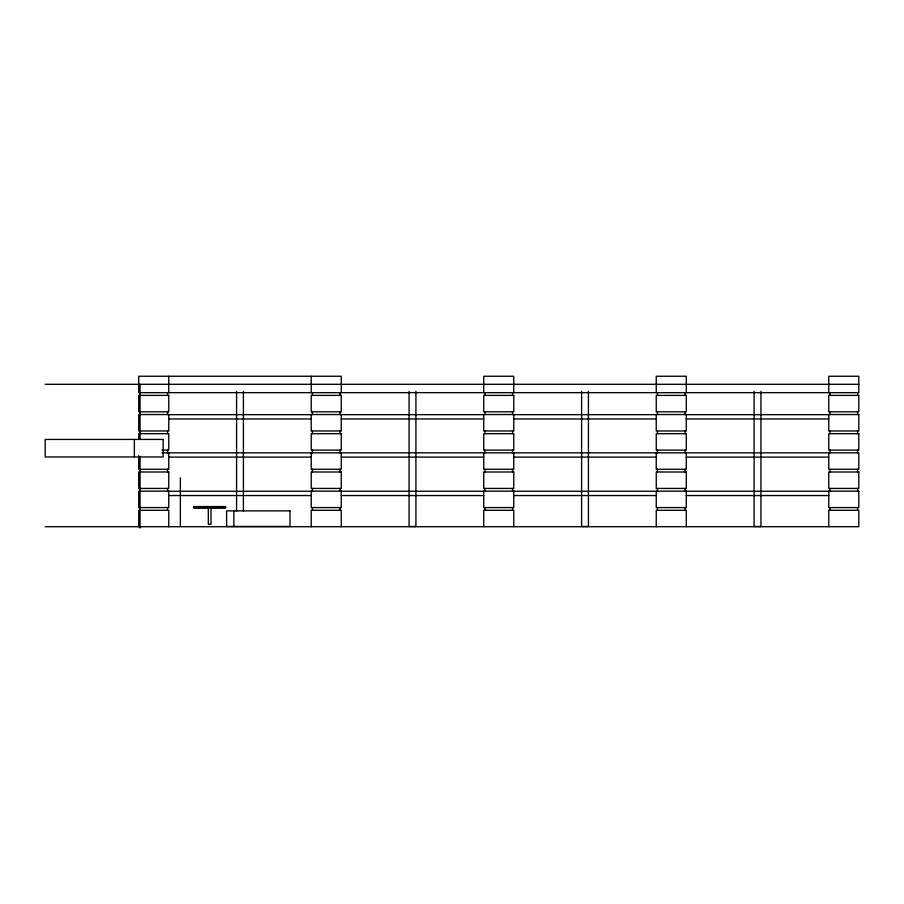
<?xml version="1.0" encoding="UTF-8"?>
<svg xmlns="http://www.w3.org/2000/svg" width="904" height="904" viewBox="0 0 904 904"><rect width="100%" height="100%" fill="white"/><g stroke="black" fill="none" stroke-linecap="round" stroke-linejoin="round"><path stroke-width="1.36" d="M140.515 527.665L140.176 527.744A6 0.599 -24 0 1 139.826 527.416M45.2 384.302L858.8 384.302M168.754 414.665L311.225 414.665M341.26 414.665L483.742 414.665M513.777 414.665L656.247 414.665M686.283 414.665L828.765 414.665M168.754 418.97L311.225 418.97M341.26 418.97L483.742 418.97M513.777 418.97L656.247 418.97M686.283 418.97L828.765 418.97M161.929 450.113L168.754 450.113L168.754 433.694L138.719 433.694L138.719 439.174M161.929 452.847L858.8 452.847L858.8 469.266L828.765 469.266L828.765 452.825M168.754 457.119L311.225 457.119M341.26 457.119L483.742 457.119M513.777 457.119L656.247 457.119M686.283 457.119L828.765 457.119M168.754 491.245L311.225 491.245M341.26 491.245L483.742 491.245M513.777 491.245L656.247 491.245M686.283 491.245L828.765 491.245M168.754 495.55L311.225 495.55M341.26 495.55L483.742 495.55M513.777 495.55L656.247 495.55M686.283 495.55L828.765 495.55M193.818 506.568L225.492 506.568M193.524 506.839L225.774 506.839M193.524 507.641L225.774 507.641M193.818 507.912L225.492 507.912M45.2 526.727L858.8 526.716L858.8 510.308L828.765 510.308L828.765 526.716M139.939 527.043L140.482 527.337M857.602 392.652L857.602 395.398M857.602 411.806L857.602 414.541M857.602 430.959L857.602 433.694M857.602 450.113L857.602 452.847M857.602 469.266L857.602 472.001M857.602 488.42L857.602 491.154M857.602 507.573L857.602 510.308M829.962 392.652L829.962 395.398M829.962 411.806L829.962 414.541M829.962 430.959L829.962 433.694M829.962 450.113L829.962 452.847M829.962 469.266L829.962 472.001M829.962 488.42L829.962 491.154M829.962 507.573L829.962 510.308M828.765 392.652L828.765 376.245L858.8 376.245L858.8 392.652L138.719 392.652L138.719 376.245L341.26 376.245L341.26 392.652M760.942 391.342L760.942 526.456L754.106 526.456L754.106 391.342M686.283 392.652L686.283 376.245L656.247 376.245L656.247 392.652M686.283 452.825L686.283 469.266L656.247 469.266L656.247 452.825M686.283 526.716L686.283 510.308L656.247 510.308L656.247 526.716M685.085 392.652L685.085 395.398M685.085 411.806L685.085 414.541M685.085 430.959L685.085 433.694M685.085 450.113L685.085 452.847M685.085 469.266L685.085 472.001M685.085 488.42L685.085 491.154M685.085 507.573L685.085 510.308M657.457 392.652L657.457 395.398M657.457 411.806L657.457 414.541M657.457 430.959L657.457 433.694M657.457 450.113L657.457 452.847M657.457 469.266L657.457 472.001M657.457 488.42L657.457 491.154M657.457 507.573L657.457 510.308M588.425 391.342L588.425 526.456L581.6 526.456L581.6 391.342M513.777 392.652L513.777 376.245L483.742 376.245L483.742 392.652M513.777 452.825L513.777 469.266L483.742 469.266L483.742 452.825M513.777 526.716L513.777 510.308L483.742 510.308L483.742 526.716M512.579 392.652L512.579 395.398M512.579 411.806L512.579 414.541M512.579 430.959L512.579 433.694M512.579 450.113L512.579 452.847M512.579 469.266L512.579 472.001M512.579 488.42L512.579 491.154M512.579 507.573L512.579 510.308M484.939 392.652L484.939 395.398M484.939 411.806L484.939 414.541M484.939 430.959L484.939 433.694M484.939 450.113L484.939 452.847M484.939 469.266L484.939 472.001M484.939 488.42L484.939 491.154M484.939 507.573L484.939 510.308M415.919 391.342L415.919 526.456L409.083 526.456L409.083 391.342M341.26 452.825L341.26 469.266L311.225 469.266L311.225 452.825M341.26 526.716L341.26 510.308L311.225 510.308L311.225 526.716M340.062 392.652L340.062 395.398M340.062 411.806L340.062 414.541M340.062 430.959L340.062 433.694M340.062 450.113L340.062 452.847M340.062 469.266L340.062 472.001M340.062 488.42L340.062 491.154M340.062 507.573L340.062 510.308M312.434 392.652L312.434 395.398M312.434 411.806L312.434 414.541M312.434 430.959L312.434 433.694M312.434 450.113L312.434 452.847M312.434 469.266L312.434 472.001M312.434 488.42L312.434 491.154M312.434 507.573L312.434 510.308M311.225 376.245L311.225 392.652M243.402 391.342L243.402 510.975M236.577 391.342L236.577 510.975M233.853 510.873L233.853 526.433M210.994 507.912L210.994 524.297L208.338 524.297L208.304 507.912M180.359 477.809L180.359 526.184M168.754 376.245L168.754 392.652M168.754 452.825L168.754 469.266L138.719 469.266L138.719 455.582M168.754 526.716L168.754 510.308L138.719 510.308L138.719 526.716M167.556 392.652L167.556 395.398M167.556 411.806L167.556 414.541M167.556 430.959L167.556 433.694M167.556 450.113L167.556 452.847M167.556 469.266L167.556 472.001M167.556 488.42L167.556 491.154M167.556 507.573L167.556 510.308M140.052 384.302L140.052 439.434M140.052 456.949L140.052 526.727M139.917 392.652L139.917 395.398M139.917 411.806L139.917 414.541M139.917 430.959L139.917 433.694M139.917 469.266L139.917 472.001M139.917 488.42L139.917 491.154M139.917 507.573L139.917 510.308M134.368 439.434L134.368 456.949M168.754 395.398L138.719 395.398L138.719 411.806L168.754 411.806L168.754 395.398M341.26 395.398L311.225 395.398L311.225 411.806L341.26 411.806L341.26 395.398M513.777 395.398L483.742 395.398L483.742 411.806L513.777 411.806L513.777 395.398M686.283 395.398L656.247 395.398L656.247 411.806L686.283 411.806L686.283 395.398M858.8 395.398L828.765 395.398L828.765 411.806L858.8 411.806L858.8 395.398M168.754 414.541L138.719 414.541L138.719 430.959L168.754 430.959L168.754 414.541M341.26 414.541L311.225 414.541L311.225 430.959L341.26 430.959L341.26 414.541M513.777 414.541L483.742 414.541L483.742 430.959L513.777 430.959L513.777 414.541M686.283 414.541L656.247 414.541L656.247 430.959L686.283 430.959L686.283 414.541M858.8 414.541L828.765 414.541L828.765 430.959L858.8 430.959L858.8 414.541M341.26 433.694L311.225 433.694L311.225 450.113L341.26 450.113L341.26 433.694M513.777 433.694L483.742 433.694L483.742 450.113L513.777 450.113L513.777 433.694M686.283 433.694L656.247 433.694L656.247 450.113L686.283 450.113L686.283 433.694M858.8 433.694L828.765 433.694L828.765 450.113L858.8 450.113L858.8 433.694M163.161 439.434L45.2 439.434L45.2 456.949L163.161 456.949L163.161 439.434M168.754 472.001L138.719 472.001L138.719 488.42L168.754 488.42L168.754 472.001M341.26 472.001L311.225 472.001L311.225 488.42L341.26 488.42L341.26 472.001M513.777 472.001L483.742 472.001L483.742 488.42L513.777 488.42L513.777 472.001M686.283 472.001L656.247 472.001L656.247 488.42L686.283 488.42L686.283 472.001M858.8 472.001L828.765 472.001L828.765 488.42L858.8 488.42L858.8 472.001M168.754 491.154L138.719 491.154L138.719 507.573L168.754 507.573L168.754 491.154M341.26 491.154L311.225 491.154L311.225 507.573L341.26 507.573L341.26 491.154M513.777 491.154L483.742 491.154L483.742 507.573L513.777 507.573L513.777 491.154M686.283 491.154L656.247 491.154L656.247 507.573L686.283 507.573L686.283 491.154M858.8 491.154L828.765 491.154L828.765 507.573L858.8 507.573L858.8 491.154M289.981 510.873L226.599 510.873L226.599 526.433L289.981 526.433L289.981 510.873"/></g></svg>
